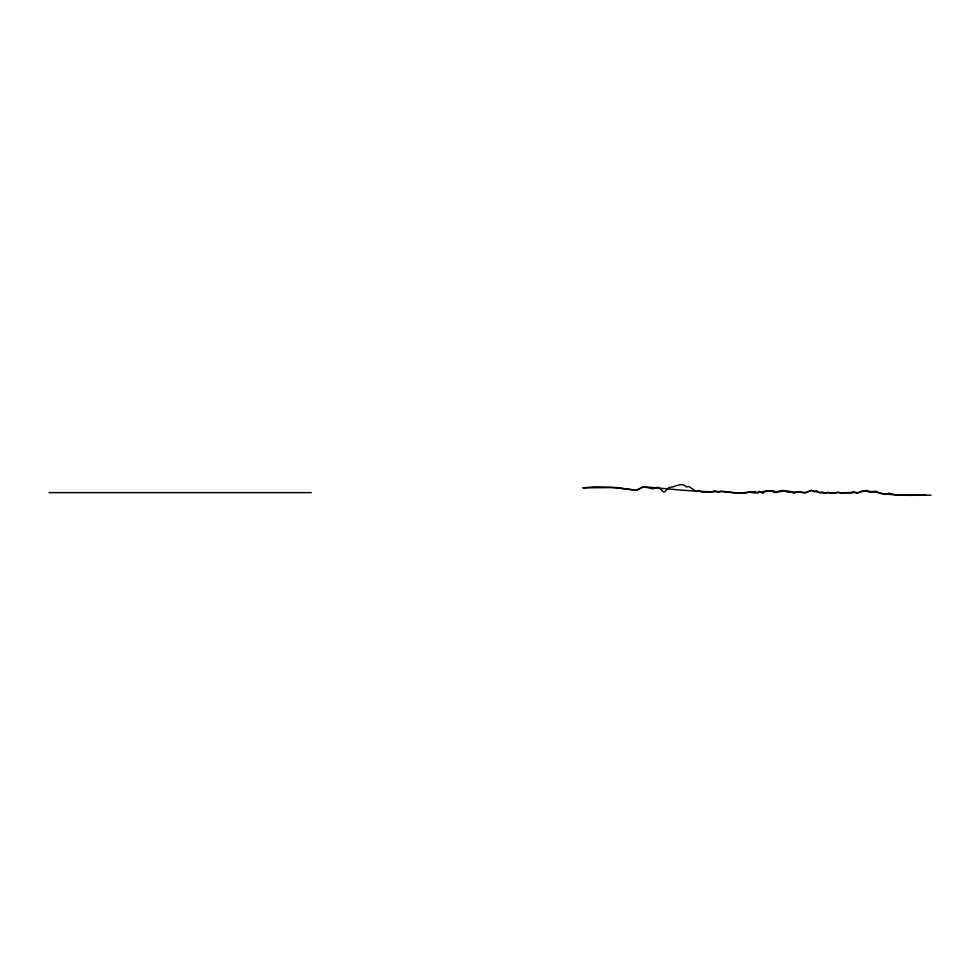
<?xml version="1.0" encoding="UTF-8"?>
<svg xmlns="http://www.w3.org/2000/svg" width="980" height="980" viewBox="0 0 980 980"><rect width="100%" height="100%" fill="white"/><g stroke="black" fill="none" stroke-linecap="round" stroke-linejoin="round"><path stroke-width="1.47" d="M925.61 494.802C910.518 495.819 894.764 495.353 879.869 493.332L875.838 491.152L869.113 492.193L866.43 490.429L857.035 492.94L853.004 491.556L851.669 492.903L840.901 492.916L838.206 492.095L832.829 493.295L827.451 492.303C822.208 494.202 816.475 491.544 811.342 490.404L804.617 492.842L801.934 492.609L800.587 491.482C792.489 494.177 783.302 487.33 776.38 492.524L773.698 492.364L772.35 490.833C764.755 489.829 757.356 494.729 749.529 492.009C739.239 495.696 727.92 490.012 717.25 491.764C692.517 491.874 667.821 488.653 643.382 486.742L636.657 490.306L616.481 487.562L582.831 487.844L594.946 486.803L611.091 487.244L636.657 490.306L643.382 486.742L652.79 488.8L658.168 487.146L663.534 491.935L664.881 491.813L668.875 487.464C674.816 487.685 681.296 481.486 686.367 486.889L689.05 486.533L695.751 491.274L697.098 491.544L698.434 490.416L702.464 492.217L711.872 491.887L714.567 490.662L718.597 492.009L721.28 491.409L737.426 493.271L754.906 491.593L757.601 492.818L758.924 491.201L762.955 493.308L764.29 491.74L771.015 490.637L777.728 491.985L784.453 491.017L788.484 492.327L791.179 491.838L793.861 493.234L797.892 491.74L805.964 492.72L811.342 490.404L814.025 491.85L816.708 490.698L819.39 492.671L822.073 491.935L824.756 493.001C832.902 492.377 840.901 493.063 848.974 492.487L858.382 492.683L861.065 491.237L865.095 490.821L878.521 492.56L885.246 494.422L889.277 493.222L896.002 495.023L931 495.206M49 492.609L311.297 492.609"/></g></svg>
